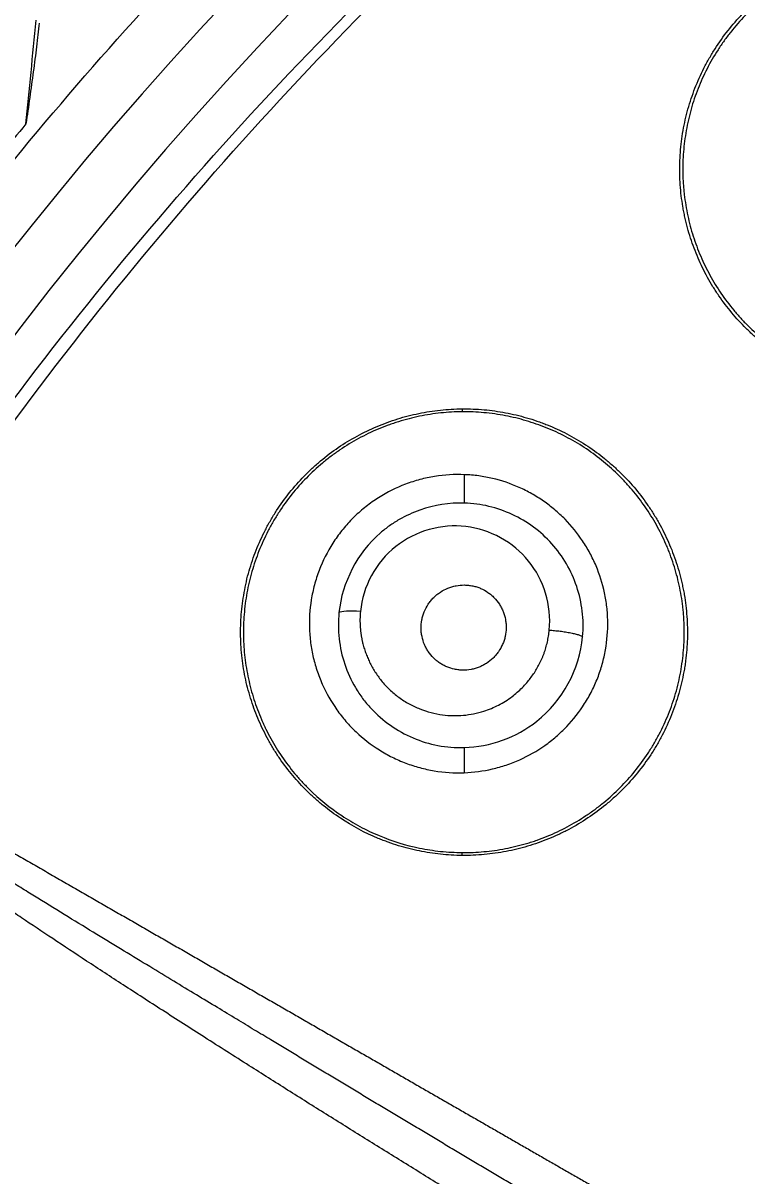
# Model space of a CAD drawing. Extents: x 541 to 1062, y 0 to 382.
# Drawn here: x 863.05 to 870.76, y 292.12 to 304.41 of the extents above; entities that cross this region are included whole.
import ezdxf

# ---------------------------------------------------------------- set-up
doc = ezdxf.new("R2010")
doc.units = 0
doc.header["$LTSCALE"] = 10
doc.header["$MEASUREMENT"] = 0
doc.header["$PDMODE"] = 3
doc.header["$PDSIZE"] = -10
doc.layers.get('0').update_dxf_attribs({"linetype": 'CONTINUOUS'})
doc.layers.get('DEFPOINTS').update_dxf_attribs({"linetype": 'CONTINUOUS'})
doc.layers.add('1', color=7, linetype='CONTINUOUS')
doc.styles.add('Daelim Dimension', font='')
doc.styles.get('Daelim Dimension').set_extended_font_data('NanumGothic')
doc.dimstyles.new('DEFAULT', dxfattribs={"dimscale": 2, "dimtxt": 2, "dimasz": 2, "dimexe": 0, "dimexo": 2, "dimgap": 1, "dimtad": 1, "dimdec": 1, "dimzin": 9, "dimdsep": 46, "dimtxsty": 'Daelim Dimension', "dimcen": 0.5, "dimclrd": 252, "dimclre": 252, "dimclrt": 3, "dimadec": 1, "dimazin": 0, "dimtfac": 1, "dimtdec": 1, "dimtix": 1, "dimtmove": 0, "dimatfit": 3, "dimfxl": 1, "dimtolj": 1, "dimtzin": 1, "dimlwd": 9, "dimlwe": 9, "dimarcsym": 0})

# ---------------------------------------------------------------- blocks, each defined once
blk = doc.blocks.new('*D10')
at = {"color": 5, "linetype": 'ByBlock', "lineweight": 9, "ltscale": 0.5, "transparency": 16777216}
for p, q in [((845.7, 280.073), (845.7, 341.221)), ((849.7, 341.221), (941.7, 341.221)), ((945.7, 280.074), (945.7, 341.221))]:
    blk.add_line(p, q, dxfattribs=at)
at = {"color": 5, "ltscale": 0.5, "transparency": 16777216}
for points in [[(849.7, 341.887), (849.7, 340.554), (845.7, 341.221)], [(941.7, 341.887), (941.7, 340.554), (945.7, 341.221)]]:
    blk.add_solid(points, dxfattribs=at)
at = {"layer": 'DEFPOINTS', "color": 0, "ltscale": 0.5, "transparency": 16777216}
for p in [(945.7, 341.221), (845.7, 276.073), (945.7, 276.074)]:
    blk.add_point(p, dxfattribs=at)
at = {"color": 7, "ltscale": 0.5, "transparency": 16777216, "insert": (895.7, 346.221), "char_height": 6, "attachment_point": 5, "style": 'Daelim Dimension'}
blk.add_mtext('\\A1;%%C100', dxfattribs=at)

msp = doc.modelspace()

# ---------------------------------------------------------------- linework, layer by layer
at = {"layer": '1', "color": 7, "linetype": 'Continuous', "lineweight": 13}
for p, q in [((867.726, 300.297), (867.726, 300.265)), ((867.75, 299.292), (867.75, 299.595)), ((867.747, 296.686), (867.747, 296.419)), ((867.726, 295.537), (867.726, 295.568))]:
    msp.add_line(p, q, dxfattribs=at)
at = {"layer": '1', "color": 7, "linetype": 'Continuous', "lineweight": 18}
for radius, start, end in [(45.353, 90, 267.6206), (41.2, 90, 267.3523), (41.78, 102.5334, 267.3912)]:
    msp.add_arc((895.7, 276.074), radius, start, end, dxfattribs=at)
at = {"layer": '1', "color": 7, "linetype": 'Continuous', "lineweight": 13}
for radius, end in [(26.189, 270), (25.813, 180)]:
    msp.add_arc((895.7, 276.074), radius, 90, end, dxfattribs=at)
msp.add_ellipse((866.707, 298.089), major_axis=(0.299, -0.029), ratio=0.145294, start_param=1.803259, end_param=2.964906, dxfattribs=at)
at = {"layer": '1', "color": 7, "linetype": 'Continuous', "lineweight": 18}
for points, weights in [([(895.7, 326.074), (868.439, 326.074), (845.7, 307.335), (845.7, 276.074)], [1, 0.732970788325, 0.639202598139, 0.718695429443]), ([(895.7, 321.97), (847.662, 321.97), (829.279, 277.589), (863.247, 243.621)], [1, 0.588455621577, 0.588455621577, 1])]:
    msp.add_rational_spline(points, weights, degree=3, dxfattribs=at)
at = {"layer": '1', "color": 7, "linetype": 'Continuous', "lineweight": 13}
for points, knots in [([(853.335, 276.074), (853.335, 278.847), (853.608, 281.62), (854.69, 287.059), (855.499, 289.725), (857.621, 294.849), (858.934, 297.306), (862.015, 301.917), (863.783, 304.07), (867.704, 307.992), (869.858, 309.759), (874.469, 312.84), (876.926, 314.154), (882.05, 316.276), (884.716, 317.085), (890.155, 318.167), (892.927, 318.44), (895.7, 318.44)], [0, 0, 0, 0, 0.125, 0.125, 0.25, 0.25, 0.375, 0.375, 0.5, 0.5, 0.625, 0.625, 0.75, 0.75, 0.875, 0.875, 1, 1, 1, 1]), ([(867.75, 299.292), (867.59, 299.297), (867.348, 299.259), (867.088, 299.14), (866.985, 299.074), (866.918, 299.027), (866.886, 299.001), (866.608, 298.759), (866.447, 298.449), (866.413, 298.126)], [0, 0, 0, 0, 0.25, 0.375, 0.4375, 0.4375, 0.5, 0.5, 1, 1, 1, 1]), ([(869.009, 297.868), (869.026, 298.052), (868.991, 298.325), (868.881, 298.569), (868.792, 298.722), (868.74, 298.794), (868.563, 298.99), (868.346, 299.149), (868.096, 299.237), (867.926, 299.278), (867.838, 299.29), (867.75, 299.292)], [0, 0, 0, 0, 0.25, 0.375, 0.375, 0.5, 0.5, 0.75, 0.875, 0.875, 1, 1, 1, 1]), ([(866.413, 298.126), (866.394, 297.939), (866.427, 297.658), (866.561, 297.363), (866.638, 297.248), (866.693, 297.174), (866.722, 297.139), (866.879, 296.97), (867.11, 296.808), (867.376, 296.726), (867.514, 296.7), (867.56, 296.694), (867.653, 296.687), (867.7, 296.686), (867.747, 296.687)], [0, 0, 0, 0, 0.25, 0.375, 0.4375, 0.4375, 0.5, 0.5, 0.75, 0.875, 0.875, 0.9375, 0.9375, 1, 1, 1, 1]), ([(868.654, 297.938), (868.672, 297.937), (868.69, 297.936), (868.729, 297.932), (868.749, 297.93), (868.789, 297.925), (868.809, 297.922), (868.847, 297.916), (868.866, 297.913), (868.901, 297.906), (868.917, 297.902), (868.946, 297.895), (868.958, 297.891), (868.98, 297.884), (868.988, 297.881), (869.001, 297.874), (869.006, 297.871), (869.009, 297.868)], [0, 0, 0, 0, 0.125, 0.125, 0.25, 0.25, 0.375, 0.375, 0.5, 0.5, 0.625, 0.625, 0.75, 0.75, 0.875, 0.875, 1, 1, 1, 1]), ([(867.747, 296.687), (868.024, 296.696), (868.302, 296.793), (868.796, 297.186), (868.977, 297.519), (869.009, 297.868)], [0, 0, 0, 0, 0.446377, 0.446377, 1, 1, 1, 1]), ([(860.735, 296.837), (860.789, 296.807), (860.894, 296.746), (861.053, 296.654), (861.211, 296.563), (861.369, 296.473), (861.525, 296.382), (861.682, 296.292), (861.837, 296.203), (861.992, 296.114), (862.147, 296.025), (862.301, 295.936), (862.454, 295.848), (862.607, 295.76), (862.759, 295.672), (862.911, 295.585), (863.062, 295.498), (863.212, 295.411), (863.362, 295.325), (863.511, 295.239), (863.66, 295.154), (863.808, 295.069), (863.955, 294.984), (864.102, 294.899), (864.248, 294.815), (864.394, 294.731), (864.538, 294.648), (864.683, 294.565), (864.827, 294.482), (864.97, 294.4), (865.112, 294.317), (865.254, 294.236), (865.395, 294.154), (865.536, 294.073), (865.676, 293.993), (865.816, 293.913), (865.955, 293.833), (866.093, 293.753), (866.23, 293.674), (866.367, 293.595), (866.504, 293.516), (866.64, 293.438), (866.775, 293.361), (866.909, 293.283), (867.043, 293.206), (867.177, 293.129), (867.309, 293.053), (867.441, 292.977), (867.573, 292.901), (867.703, 292.826), (867.834, 292.751), (867.963, 292.677), (868.092, 292.602), (868.22, 292.529), (868.348, 292.455), (868.475, 292.382), (868.601, 292.309), (868.727, 292.237), (868.852, 292.165), (868.977, 292.093), (869.101, 292.022), (869.224, 291.951), (869.346, 291.88), (869.468, 291.81), (869.59, 291.74), (869.71, 291.671), (869.831, 291.602), (869.95, 291.533), (870.069, 291.465), (870.187, 291.397), (870.304, 291.329), (870.421, 291.262), (870.537, 291.195), (870.653, 291.129), (870.768, 291.063), (870.882, 290.997), (870.958, 290.953), (870.996, 290.931)], [0, 0, 0, 0, 0.015717, 0.031369, 0.046957, 0.06248, 0.077939, 0.093334, 0.108664, 0.12393, 0.139132, 0.154269, 0.169341, 0.184349, 0.199293, 0.214173, 0.228988, 0.243738, 0.258424, 0.273046, 0.287603, 0.302096, 0.316525, 0.330889, 0.345188, 0.359424, 0.373594, 0.387701, 0.401743, 0.41572, 0.429634, 0.443482, 0.457267, 0.470987, 0.484642, 0.498233, 0.51176, 0.525222, 0.53862, 0.551953, 0.565222, 0.578427, 0.591567, 0.604643, 0.617654, 0.630601, 0.643483, 0.656302, 0.669055, 0.681744, 0.694369, 0.70693, 0.719425, 0.731857, 0.744224, 0.756527, 0.768765, 0.780939, 0.793048, 0.805093, 0.817074, 0.82899, 0.840842, 0.852629, 0.864352, 0.87601, 0.887604, 0.899134, 0.910599, 0.921999, 0.933336, 0.944607, 0.955815, 0.966958, 0.978036, 0.98905, 1, 1, 1, 1]), ([(870.444, 290.226), (870.397, 290.254), (870.304, 290.311), (870.164, 290.395), (870.024, 290.48), (869.884, 290.565), (869.744, 290.649), (869.604, 290.734), (869.464, 290.819), (869.324, 290.904), (869.185, 290.989), (869.045, 291.073), (868.906, 291.158), (868.766, 291.243), (868.627, 291.328), (868.488, 291.413), (868.349, 291.498), (868.21, 291.583), (868.071, 291.668), (867.84, 291.81), (867.517, 292.009), (867.102, 292.265), (866.689, 292.522), (866.277, 292.779), (865.866, 293.037), (865.434, 293.311), (864.989, 293.594), (864.541, 293.881), (864.122, 294.152), (863.732, 294.406), (863.372, 294.644), (863.091, 294.832), (862.881, 294.973), (862.732, 295.073), (862.583, 295.174), (862.45, 295.263), (862.334, 295.342), (862.235, 295.409), (862.137, 295.477), (862.038, 295.546), (861.94, 295.614), (861.841, 295.684), (861.743, 295.755), (861.645, 295.825), (861.549, 295.896), (861.455, 295.965), (861.363, 296.034), (861.274, 296.102), (861.187, 296.169), (861.102, 296.236), (861.019, 296.302), (860.938, 296.367), (860.86, 296.431), (860.783, 296.495), (860.733, 296.538), (860.708, 296.559)], [0, 0, 0, 0, 0.013887, 0.027775, 0.041663, 0.055551, 0.06944, 0.08333, 0.09722, 0.11111, 0.125001, 0.138892, 0.152783, 0.166676, 0.180568, 0.194461, 0.208354, 0.222248, 0.236142, 0.250037, 0.2917, 0.333359, 0.375014, 0.416665, 0.458312, 0.499955, 0.548661, 0.594545, 0.637608, 0.677848, 0.715265, 0.749859, 0.765493, 0.781127, 0.796762, 0.812397, 0.822825, 0.833252, 0.843679, 0.854105, 0.86453, 0.874956, 0.885689, 0.896236, 0.906596, 0.91677, 0.926758, 0.936559, 0.946176, 0.955607, 0.964854, 0.973916, 0.982794, 0.991488, 1, 1, 1, 1])]:
    msp.add_open_spline(points, degree=3, knots=knots, dxfattribs=at)
at = {"layer": '1', "color": 7, "linetype": 'Continuous', "lineweight": 18}
for points, knots in [([(860.597, 296.92), (861.414, 298.275), (862.31, 299.582), (864.246, 302.082), (865.287, 303.275), (867.499, 305.532), (868.67, 306.595), (871.127, 308.577), (872.413, 309.497), (875.082, 311.179), (876.464, 311.942), (879.308, 313.301), (880.769, 313.898), (883.748, 314.917), (885.267, 315.339), (888.342, 316.004), (889.898, 316.247), (891.462, 316.399)], [0, 0, 0, 0, 0.125, 0.125, 0.25, 0.25, 0.375, 0.375, 0.5, 0.5, 0.625, 0.625, 0.75, 0.75, 0.875, 0.875, 1, 1, 1, 1]), ([(860.735, 296.837), (862.355, 299.555), (864.307, 302.09), (868.674, 306.581), (871.098, 308.561), (876.446, 311.967), (879.268, 313.327), (883.707, 314.866), (885.224, 315.296), (887.546, 315.81), (888.323, 315.961), (889.495, 316.157), (889.887, 316.217), (890.673, 316.32), (891.067, 316.372), (891.462, 316.399)], [0, 0, 0, 0, 0.25, 0.25, 0.5, 0.5, 0.75, 0.75, 0.875, 0.875, 0.9375, 0.9375, 0.96875, 0.96875, 1, 1, 1, 1]), ([(872.41, 300.466), (872.332, 300.466), (872.254, 300.471), (872.101, 300.487), (871.949, 300.51), (871.8, 300.548), (871.69, 300.582), (871.653, 300.594), (871.58, 300.621), (871.545, 300.635), (871.438, 300.679), (871.3, 300.745), (871.105, 300.862), (870.982, 300.952), (870.907, 301.013), (870.893, 301.025), (870.864, 301.05), (870.82, 301.088), (870.779, 301.127), (870.644, 301.261), (870.547, 301.377), (870.439, 301.534), (870.418, 301.566), (870.378, 301.631), (870.359, 301.664), (870.303, 301.765), (870.236, 301.902), (870.156, 302.115), (870.116, 302.263), (870.095, 302.357), (870.091, 302.376), (870.084, 302.414), (870.08, 302.434), (870.071, 302.491), (870.065, 302.529), (870.051, 302.644), (870.041, 302.798), (870.045, 302.952), (870.057, 303.106), (870.066, 303.184), (870.094, 303.339), (870.111, 303.415), (870.153, 303.566), (870.202, 303.714), (870.267, 303.857), (870.32, 303.963), (870.339, 303.998), (870.379, 304.067), (870.399, 304.101), (870.464, 304.201), (870.555, 304.33), (870.659, 304.449), (870.742, 304.534), (870.784, 304.576), (870.829, 304.616), (870.858, 304.643), (870.874, 304.656), (870.95, 304.72), (871.076, 304.816), (871.278, 304.94), (871.42, 305.01), (871.511, 305.049), (871.53, 305.056), (871.567, 305.071), (871.622, 305.092), (871.678, 305.111), (871.791, 305.146), (871.942, 305.186), (872.097, 305.21), (872.214, 305.222), (872.253, 305.225), (872.332, 305.23), (872.371, 305.231), (872.41, 305.231)], [0, 0, 0, 0, 0.03125, 0.03125, 0.0625, 0.09375, 0.09375, 0.109375, 0.109375, 0.125, 0.125, 0.15625, 0.1875, 0.21875, 0.21875, 0.226563, 0.226563, 0.234375, 0.25, 0.25, 0.3125, 0.3125, 0.328125, 0.328125, 0.34375, 0.34375, 0.375, 0.40625, 0.4375, 0.4375, 0.445312, 0.445312, 0.453125, 0.453125, 0.46875, 0.46875, 0.5, 0.53125, 0.53125, 0.5625, 0.5625, 0.59375, 0.59375, 0.625, 0.65625, 0.65625, 0.671875, 0.671875, 0.6875, 0.6875, 0.71875, 0.75, 0.75, 0.765625, 0.773437, 0.773437, 0.78125, 0.78125, 0.8125, 0.84375, 0.875, 0.875, 0.882812, 0.882812, 0.890625, 0.90625, 0.90625, 0.9375, 0.96875, 0.96875, 0.984375, 0.984375, 1, 1, 1, 1]), ([(872.41, 305.198), (872.333, 305.198), (872.179, 305.189), (871.951, 305.154), (871.801, 305.115), (871.709, 305.086), (871.69, 305.08), (871.653, 305.068), (871.635, 305.061), (871.58, 305.041), (871.543, 305.027), (871.436, 304.981), (871.296, 304.914), (871.164, 304.833), (871.068, 304.767), (871.036, 304.744), (870.973, 304.696), (870.943, 304.672), (870.853, 304.596), (870.739, 304.49), (870.636, 304.373), (870.564, 304.282), (870.54, 304.251), (870.495, 304.188), (870.473, 304.156), (870.409, 304.057), (870.37, 303.989), (870.299, 303.851), (870.236, 303.711), (870.186, 303.564), (870.155, 303.453), (870.145, 303.415), (870.128, 303.339), (870.12, 303.302), (870.1, 303.188), (870.08, 303.037), (870.075, 302.884), (870.077, 302.77), (870.079, 302.731), (870.083, 302.674), (870.084, 302.655), (870.088, 302.617), (870.098, 302.522), (870.126, 302.353), (870.184, 302.135), (870.237, 301.993), (870.297, 301.853), (870.33, 301.786), (870.402, 301.654), (870.48, 301.526), (870.571, 301.406), (870.643, 301.32), (870.668, 301.291), (870.706, 301.249), (870.719, 301.235), (870.745, 301.208), (870.758, 301.195), (870.879, 301.075), (870.995, 300.98), (871.182, 300.855), (871.247, 300.816), (871.347, 300.763), (871.381, 300.745), (871.45, 300.713), (871.484, 300.697), (871.589, 300.653), (871.731, 300.602), (871.877, 300.564), (871.989, 300.541), (872.027, 300.535), (872.102, 300.523), (872.141, 300.518), (872.256, 300.506), (872.333, 300.501), (872.41, 300.501)], [0, 0, 0, 0, 0.03125, 0.0625, 0.09375, 0.09375, 0.101562, 0.101562, 0.109375, 0.109375, 0.125, 0.125, 0.15625, 0.1875, 0.1875, 0.203125, 0.203125, 0.21875, 0.21875, 0.25, 0.28125, 0.28125, 0.296875, 0.296875, 0.3125, 0.3125, 0.34375, 0.34375, 0.375, 0.40625, 0.40625, 0.421875, 0.421875, 0.4375, 0.4375, 0.46875, 0.5, 0.5, 0.515625, 0.515625, 0.523437, 0.523437, 0.53125, 0.5625, 0.59375, 0.625, 0.625, 0.65625, 0.65625, 0.6875, 0.71875, 0.71875, 0.734375, 0.734375, 0.742187, 0.742187, 0.75, 0.75, 0.8125, 0.8125, 0.84375, 0.84375, 0.859375, 0.859375, 0.875, 0.875, 0.90625, 0.9375, 0.9375, 0.953125, 0.953125, 0.96875, 0.96875, 1, 1, 1, 1]), ([(863.22, 304.408), (863.216, 304.367), (863.211, 304.326), (863.201, 304.242), (863.196, 304.199), (863.18, 304.069), (863.168, 303.98), (863.15, 303.844), (863.144, 303.798), (863.131, 303.706), (863.125, 303.66), (863.105, 303.52), (863.092, 303.427), (863.078, 303.333)], [0, 0, 0, 0, 0.125, 0.125, 0.25, 0.25, 0.5, 0.5, 0.625, 0.625, 0.75, 0.75, 1, 1, 1, 1]), ([(867.726, 295.537), (867.648, 295.538), (867.571, 295.542), (867.419, 295.558), (867.269, 295.581), (867.121, 295.619), (867.011, 295.652), (866.975, 295.665), (866.921, 295.684), (866.903, 295.691), (866.867, 295.705), (866.849, 295.712), (866.69, 295.778), (866.557, 295.849), (866.367, 295.975), (866.306, 296.02), (866.216, 296.092), (866.187, 296.117), (866.13, 296.168), (866.102, 296.194), (865.967, 296.328), (865.869, 296.444), (865.761, 296.601), (865.73, 296.649), (865.7, 296.699), (865.681, 296.732), (865.671, 296.749), (865.625, 296.833), (865.557, 296.971), (865.476, 297.186), (865.436, 297.334), (865.411, 297.448), (865.404, 297.486), (865.391, 297.563), (865.386, 297.602), (865.372, 297.718), (865.362, 297.872), (865.366, 298.027), (865.379, 298.183), (865.389, 298.26), (865.41, 298.377), (865.418, 298.416), (865.435, 298.493), (865.445, 298.531), (865.477, 298.644), (865.528, 298.792), (865.593, 298.935), (865.638, 299.023), (865.647, 299.041), (865.666, 299.076), (865.676, 299.093), (865.706, 299.145), (865.727, 299.179), (865.791, 299.278), (865.884, 299.406), (865.988, 299.524), (866.071, 299.609), (866.099, 299.636), (866.157, 299.69), (866.187, 299.716), (866.278, 299.793), (866.404, 299.888), (866.538, 299.969), (866.675, 300.044), (866.746, 300.078), (866.891, 300.14), (866.965, 300.166), (867.113, 300.213), (867.263, 300.251), (867.416, 300.275), (867.532, 300.287), (867.571, 300.291), (867.648, 300.295), (867.687, 300.296), (867.726, 300.297)], [0, 0, 0, 0, 0.03125, 0.03125, 0.0625, 0.09375, 0.09375, 0.109375, 0.109375, 0.117188, 0.117188, 0.125, 0.125, 0.1875, 0.1875, 0.21875, 0.21875, 0.234375, 0.234375, 0.25, 0.25, 0.3125, 0.3125, 0.328125, 0.335938, 0.335938, 0.34375, 0.34375, 0.375, 0.40625, 0.4375, 0.4375, 0.453125, 0.453125, 0.46875, 0.46875, 0.5, 0.53125, 0.53125, 0.5625, 0.5625, 0.578125, 0.578125, 0.59375, 0.59375, 0.625, 0.65625, 0.65625, 0.664063, 0.664063, 0.671875, 0.671875, 0.6875, 0.6875, 0.71875, 0.75, 0.75, 0.765625, 0.765625, 0.78125, 0.78125, 0.8125, 0.84375, 0.84375, 0.875, 0.875, 0.90625, 0.90625, 0.9375, 0.96875, 0.96875, 0.984375, 0.984375, 1, 1, 1, 1]), ([(867.726, 300.297), (867.804, 300.297), (867.882, 300.294), (868.036, 300.28), (868.189, 300.259), (868.338, 300.223), (868.449, 300.191), (868.486, 300.179), (868.541, 300.16), (868.56, 300.153), (868.596, 300.14), (868.686, 300.105), (868.843, 300.033), (869.041, 299.918), (869.166, 299.828), (869.241, 299.768), (869.256, 299.756), (869.286, 299.731), (869.33, 299.694), (869.372, 299.655), (869.455, 299.575), (869.56, 299.463), (869.653, 299.342), (869.719, 299.247), (869.741, 299.215), (869.782, 299.149), (869.802, 299.116), (869.859, 299.014), (869.928, 298.876), (870.011, 298.659), (870.052, 298.509), (870.073, 298.413), (870.077, 298.394), (870.085, 298.355), (870.089, 298.336), (870.099, 298.278), (870.104, 298.239), (870.118, 298.122), (870.129, 297.965), (870.125, 297.808), (870.115, 297.69), (870.109, 297.631), (870.101, 297.572), (870.095, 297.533), (870.091, 297.513), (870.074, 297.415), (870.037, 297.26), (869.96, 297.035), (869.894, 296.889), (869.838, 296.783), (869.819, 296.747), (869.778, 296.678), (869.757, 296.644), (869.691, 296.544), (869.597, 296.415), (869.491, 296.297), (869.406, 296.211), (869.377, 296.184), (869.318, 296.129), (869.287, 296.103), (869.195, 296.027), (869.067, 295.933), (868.931, 295.852), (868.826, 295.796), (868.791, 295.778), (868.719, 295.745), (868.682, 295.729), (868.572, 295.684), (868.423, 295.631), (868.271, 295.594), (868.118, 295.565), (868.04, 295.554), (867.883, 295.54), (867.804, 295.536), (867.726, 295.537)], [0, 0, 0, 0, 0.03125, 0.03125, 0.0625, 0.09375, 0.09375, 0.109375, 0.109375, 0.117188, 0.117188, 0.125, 0.15625, 0.1875, 0.21875, 0.21875, 0.226563, 0.226563, 0.234375, 0.25, 0.25, 0.28125, 0.3125, 0.3125, 0.328125, 0.328125, 0.34375, 0.34375, 0.375, 0.40625, 0.4375, 0.4375, 0.445313, 0.445313, 0.453125, 0.453125, 0.46875, 0.46875, 0.5, 0.53125, 0.53125, 0.546875, 0.554688, 0.554688, 0.5625, 0.5625, 0.59375, 0.625, 0.65625, 0.65625, 0.671875, 0.671875, 0.6875, 0.6875, 0.71875, 0.75, 0.75, 0.765625, 0.765625, 0.78125, 0.78125, 0.8125, 0.84375, 0.84375, 0.859375, 0.859375, 0.875, 0.875, 0.90625, 0.9375, 0.9375, 0.96875, 0.96875, 1, 1, 1, 1]), ([(867.726, 300.265), (867.649, 300.265), (867.496, 300.256), (867.271, 300.221), (867.122, 300.183), (867.03, 300.154), (867.011, 300.148), (866.975, 300.136), (866.956, 300.129), (866.901, 300.109), (866.865, 300.095), (866.759, 300.05), (866.62, 299.983), (866.488, 299.903), (866.392, 299.837), (866.344, 299.804), (866.298, 299.768), (866.267, 299.743), (866.252, 299.731), (866.177, 299.668), (866.063, 299.562), (865.908, 299.388), (865.817, 299.262), (865.764, 299.18), (865.753, 299.163), (865.733, 299.13), (865.702, 299.079), (865.674, 299.028), (865.621, 298.924), (865.557, 298.783), (865.507, 298.637), (865.48, 298.543), (865.475, 298.525), (865.465, 298.487), (865.461, 298.468), (865.447, 298.411), (865.439, 298.373), (865.419, 298.259), (865.399, 298.106), (865.394, 297.953), (865.396, 297.838), (865.398, 297.799), (865.403, 297.722), (865.406, 297.684), (865.42, 297.569), (865.445, 297.419), (865.504, 297.199), (865.557, 297.057), (865.595, 296.969), (865.602, 296.952), (865.618, 296.917), (865.643, 296.866), (865.669, 296.815), (865.723, 296.716), (865.802, 296.588), (865.893, 296.469), (865.965, 296.382), (865.99, 296.354), (866.029, 296.312), (866.042, 296.298), (866.068, 296.271), (866.081, 296.257), (866.202, 296.138), (866.318, 296.044), (866.505, 295.92), (866.57, 295.881), (866.67, 295.828), (866.703, 295.81), (866.772, 295.778), (866.806, 295.763), (866.98, 295.69), (867.123, 295.646), (867.308, 295.608), (867.345, 295.602), (867.421, 295.59), (867.458, 295.585), (867.573, 295.573), (867.649, 295.569), (867.726, 295.568)], [0, 0, 0, 0, 0.03125, 0.0625, 0.09375, 0.09375, 0.101562, 0.101562, 0.109375, 0.109375, 0.125, 0.125, 0.15625, 0.1875, 0.1875, 0.203125, 0.210937, 0.210937, 0.21875, 0.21875, 0.25, 0.28125, 0.3125, 0.3125, 0.320312, 0.320312, 0.328125, 0.34375, 0.34375, 0.375, 0.40625, 0.40625, 0.414063, 0.414063, 0.421875, 0.421875, 0.4375, 0.4375, 0.46875, 0.5, 0.5, 0.515625, 0.515625, 0.53125, 0.53125, 0.5625, 0.59375, 0.625, 0.625, 0.632812, 0.632812, 0.640625, 0.65625, 0.65625, 0.6875, 0.71875, 0.71875, 0.734375, 0.734375, 0.742187, 0.742187, 0.75, 0.75, 0.8125, 0.8125, 0.84375, 0.84375, 0.859375, 0.859375, 0.875, 0.875, 0.9375, 0.9375, 0.953125, 0.953125, 0.96875, 0.96875, 1, 1, 1, 1]), ([(867.726, 295.568), (867.803, 295.567), (867.958, 295.574), (868.186, 295.606), (868.337, 295.643), (868.43, 295.67), (868.449, 295.676), (868.486, 295.688), (868.505, 295.694), (868.56, 295.714), (868.597, 295.728), (868.705, 295.772), (868.846, 295.838), (868.98, 295.918), (869.077, 295.983), (869.11, 296.005), (869.173, 296.052), (869.204, 296.077), (869.296, 296.152), (869.412, 296.258), (869.569, 296.432), (869.662, 296.559), (869.717, 296.642), (869.727, 296.659), (869.748, 296.692), (869.779, 296.743), (869.808, 296.795), (869.862, 296.899), (869.927, 297.041), (869.978, 297.189), (870.011, 297.302), (870.021, 297.341), (870.039, 297.417), (870.047, 297.455), (870.068, 297.571), (870.088, 297.725), (870.093, 297.879), (870.091, 297.996), (870.09, 298.035), (870.086, 298.093), (870.084, 298.113), (870.081, 298.151), (870.071, 298.248), (870.042, 298.419), (870.002, 298.566), (869.967, 298.676), (869.948, 298.73), (869.927, 298.784), (869.912, 298.819), (869.905, 298.837), (869.866, 298.925), (869.798, 299.062), (869.678, 299.255), (869.585, 299.376), (869.524, 299.449), (869.511, 299.463), (869.486, 299.492), (869.473, 299.506), (869.434, 299.548), (869.407, 299.575), (869.326, 299.654), (869.212, 299.754), (869.09, 299.843), (868.995, 299.905), (868.962, 299.925), (868.897, 299.963), (868.863, 299.981), (868.762, 300.035), (868.623, 300.098), (868.409, 300.173), (868.261, 300.209), (868.149, 300.23), (868.111, 300.237), (868.034, 300.247), (867.996, 300.252), (867.881, 300.262), (867.803, 300.266), (867.726, 300.265)], [0, 0, 0, 0, 0.03125, 0.0625, 0.09375, 0.09375, 0.101563, 0.101563, 0.109375, 0.109375, 0.125, 0.125, 0.15625, 0.1875, 0.1875, 0.203125, 0.203125, 0.21875, 0.21875, 0.25, 0.28125, 0.3125, 0.3125, 0.320313, 0.320313, 0.328125, 0.34375, 0.34375, 0.375, 0.40625, 0.40625, 0.421875, 0.421875, 0.4375, 0.4375, 0.46875, 0.5, 0.5, 0.515625, 0.515625, 0.523438, 0.523438, 0.53125, 0.5625, 0.59375, 0.59375, 0.609375, 0.617188, 0.617188, 0.625, 0.625, 0.65625, 0.6875, 0.71875, 0.71875, 0.726563, 0.726563, 0.734375, 0.734375, 0.75, 0.75, 0.78125, 0.8125, 0.8125, 0.828125, 0.828125, 0.84375, 0.84375, 0.875, 0.90625, 0.9375, 0.9375, 0.953125, 0.953125, 0.96875, 0.96875, 1, 1, 1, 1]), ([(867.75, 299.595), (867.644, 299.6), (867.538, 299.593), (867.38, 299.568), (867.328, 299.557), (867.25, 299.536), (867.224, 299.528), (867.173, 299.512), (867.147, 299.503), (867.022, 299.455), (866.926, 299.408), (866.812, 299.335), (866.789, 299.32), (866.745, 299.289), (866.723, 299.272), (866.659, 299.222), (866.577, 299.15), (866.504, 299.071), (866.452, 299.009), (866.435, 298.988), (866.402, 298.944), (866.386, 298.922), (866.309, 298.809), (866.258, 298.713), (866.197, 298.563), (866.179, 298.512), (866.155, 298.434), (866.148, 298.408), (866.136, 298.355), (866.13, 298.329), (866.105, 298.197), (866.096, 298.09), (866.098, 297.956), (866.1, 297.929), (866.103, 297.875), (866.106, 297.849), (866.115, 297.769), (866.133, 297.665), (866.161, 297.563), (866.186, 297.487), (866.195, 297.462), (866.214, 297.412), (866.224, 297.388), (866.278, 297.267), (866.33, 297.176), (866.405, 297.069), (866.421, 297.048), (866.453, 297.007), (866.47, 296.986), (866.522, 296.927), (866.558, 296.889), (866.672, 296.781), (866.755, 296.717), (866.866, 296.648), (866.888, 296.634), (866.934, 296.608), (866.958, 296.596), (867.028, 296.561), (867.124, 296.519), (867.223, 296.487), (867.325, 296.46), (867.376, 296.448), (867.534, 296.422), (867.64, 296.415), (867.747, 296.419)], [0, 0, 0, 0, 0.0625, 0.0625, 0.09375, 0.09375, 0.109375, 0.109375, 0.125, 0.125, 0.1875, 0.1875, 0.203125, 0.203125, 0.21875, 0.21875, 0.25, 0.28125, 0.28125, 0.296875, 0.296875, 0.3125, 0.3125, 0.375, 0.375, 0.40625, 0.40625, 0.421875, 0.421875, 0.4375, 0.4375, 0.5, 0.5, 0.515625, 0.515625, 0.53125, 0.53125, 0.5625, 0.59375, 0.59375, 0.609375, 0.609375, 0.625, 0.625, 0.6875, 0.6875, 0.703125, 0.703125, 0.71875, 0.71875, 0.75, 0.75, 0.8125, 0.8125, 0.828125, 0.828125, 0.84375, 0.84375, 0.875, 0.90625, 0.90625, 0.9375, 0.9375, 1, 1, 1, 1]), ([(867.747, 296.419), (867.849, 296.423), (867.949, 296.436), (868.098, 296.471), (868.147, 296.484), (868.22, 296.509), (868.244, 296.518), (868.292, 296.536), (868.316, 296.546), (868.433, 296.599), (868.522, 296.65), (868.627, 296.724), (868.647, 296.739), (868.688, 296.771), (868.708, 296.787), (868.767, 296.838), (868.805, 296.874), (868.911, 296.986), (868.975, 297.067), (869.044, 297.177), (869.058, 297.199), (869.083, 297.244), (869.096, 297.267), (869.13, 297.336), (869.172, 297.43), (869.205, 297.528), (869.225, 297.602), (869.232, 297.627), (869.243, 297.678), (869.248, 297.703), (869.271, 297.83), (869.279, 297.931), (869.276, 298.084), (869.273, 298.135), (869.261, 298.236), (869.253, 298.286), (869.222, 298.435), (869.191, 298.53), (869.143, 298.647), (869.132, 298.67), (869.11, 298.715), (869.076, 298.783), (869.037, 298.847), (868.954, 298.971), (868.892, 299.048), (868.804, 299.138), (868.786, 299.155), (868.749, 299.189), (868.693, 299.239), (868.595, 299.314), (868.51, 299.367), (868.445, 299.404), (868.423, 299.416), (868.378, 299.438), (868.356, 299.449), (868.241, 299.5), (868.147, 299.532), (868.001, 299.566), (867.952, 299.575), (867.852, 299.589), (867.801, 299.593), (867.75, 299.595)], [0, 0, 0, 0, 0.0625, 0.0625, 0.09375, 0.09375, 0.109375, 0.109375, 0.125, 0.125, 0.1875, 0.1875, 0.203125, 0.203125, 0.21875, 0.21875, 0.25, 0.25, 0.3125, 0.3125, 0.328125, 0.328125, 0.34375, 0.34375, 0.375, 0.40625, 0.40625, 0.421875, 0.421875, 0.4375, 0.4375, 0.5, 0.5, 0.53125, 0.53125, 0.5625, 0.5625, 0.625, 0.625, 0.640625, 0.640625, 0.65625, 0.6875, 0.6875, 0.75, 0.75, 0.765625, 0.765625, 0.78125, 0.8125, 0.84375, 0.84375, 0.859375, 0.859375, 0.875, 0.875, 0.9375, 0.9375, 0.96875, 0.96875, 1, 1, 1, 1]), ([(868.654, 297.938), (868.667, 298.071), (868.653, 298.204), (868.576, 298.459), (868.515, 298.574), (868.35, 298.776), (868.251, 298.858), (868.018, 298.987), (867.896, 299.027), (867.634, 299.057), (867.505, 299.047), (867.241, 298.973), (867.123, 298.913), (866.912, 298.745), (866.826, 298.641), (866.694, 298.399), (866.655, 298.272), (866.642, 298.138)], [0, 0, 0, 0, 0.125, 0.125, 0.25, 0.25, 0.375, 0.375, 0.5, 0.5, 0.625, 0.625, 0.75, 0.75, 0.875, 0.875, 1, 1, 1, 1]), ([(867.288, 297.957), (867.288, 297.987), (867.291, 298.017), (867.299, 298.062), (867.303, 298.077), (867.311, 298.106), (867.316, 298.12), (867.334, 298.163), (867.348, 298.189), (867.373, 298.228), (867.382, 298.24), (867.402, 298.264), (867.422, 298.286), (867.445, 298.307), (867.468, 298.326), (867.481, 298.335), (867.519, 298.36), (867.546, 298.374), (867.587, 298.391), (867.602, 298.396), (867.631, 298.405), (867.646, 298.409), (867.69, 298.417), (867.719, 298.42), (867.764, 298.419), (867.779, 298.418), (867.809, 298.415), (867.838, 298.41), (867.867, 298.403), (867.895, 298.394), (867.909, 298.389), (867.95, 298.371), (867.975, 298.357), (868.012, 298.332), (868.023, 298.323), (868.046, 298.304), (868.057, 298.294), (868.088, 298.262), (868.106, 298.239), (868.13, 298.202), (868.137, 298.189), (868.151, 298.163), (868.157, 298.149), (868.174, 298.108), (868.182, 298.08), (868.19, 298.035), (868.192, 298.02), (868.194, 297.99), (868.194, 297.975), (868.194, 297.96)], [0, 0, 0, 0, 0.0625, 0.0625, 0.09375, 0.09375, 0.125, 0.125, 0.1875, 0.1875, 0.21875, 0.21875, 0.25, 0.28125, 0.28125, 0.3125, 0.3125, 0.375, 0.375, 0.40625, 0.40625, 0.4375, 0.4375, 0.5, 0.5, 0.53125, 0.53125, 0.5625, 0.59375, 0.59375, 0.625, 0.625, 0.6875, 0.6875, 0.71875, 0.71875, 0.75, 0.75, 0.8125, 0.8125, 0.84375, 0.84375, 0.875, 0.875, 0.9375, 0.9375, 0.96875, 0.96875, 1, 1, 1, 1]), ([(866.642, 298.138), (866.641, 298.133), (866.64, 298.122), (866.639, 298.106), (866.638, 298.09), (866.638, 298.074), (866.637, 298.058), (866.637, 298.042), (866.637, 298.026), (866.638, 298.011), (866.638, 297.995), (866.639, 297.979), (866.64, 297.963), (866.642, 297.947), (866.643, 297.931), (866.645, 297.915), (866.647, 297.899), (866.65, 297.883), (866.652, 297.868), (866.655, 297.852), (866.658, 297.836), (866.662, 297.82), (866.668, 297.792), (866.679, 297.751), (866.697, 297.698), (866.717, 297.647), (866.748, 297.578), (866.795, 297.494), (866.865, 297.396), (866.95, 297.303), (867.05, 297.22), (867.159, 297.151), (867.274, 297.097), (867.394, 297.058), (867.512, 297.034), (867.628, 297.025), (867.739, 297.029), (867.849, 297.045), (867.949, 297.071), (868.037, 297.103), (868.114, 297.139), (868.188, 297.181), (868.254, 297.227), (868.313, 297.275), (868.366, 297.324), (868.412, 297.374), (868.452, 297.424), (868.487, 297.472), (868.519, 297.523), (868.543, 297.567), (868.561, 297.603), (868.575, 297.632), (868.587, 297.661), (868.598, 297.691), (868.609, 297.721), (868.618, 297.751), (868.626, 297.781), (868.634, 297.812), (868.64, 297.843), (868.646, 297.875), (868.651, 297.906), (868.653, 297.928), (868.654, 297.938)], [0, 0, 0, 0, 0.005018, 0.01003, 0.015036, 0.020039, 0.02504, 0.030039, 0.035039, 0.040041, 0.045045, 0.050053, 0.055067, 0.060087, 0.065116, 0.070154, 0.075202, 0.080263, 0.085336, 0.090424, 0.095527, 0.100648, 0.105786, 0.123271, 0.140752, 0.15828, 0.175905, 0.213076, 0.250114, 0.291671, 0.33311, 0.375091, 0.415328, 0.455189, 0.495255, 0.530478, 0.565283, 0.600099, 0.635354, 0.66197, 0.688328, 0.714626, 0.741063, 0.763185, 0.785378, 0.807767, 0.826235, 0.844633, 0.86303, 0.881492, 0.891379, 0.901228, 0.911052, 0.920859, 0.930661, 0.940468, 0.95029, 0.960139, 0.970024, 0.979956, 0.989945, 1, 1, 1, 1]), ([(868.194, 297.96), (868.194, 297.93), (868.19, 297.901), (868.181, 297.857), (868.177, 297.843), (868.168, 297.814), (868.162, 297.8), (868.144, 297.759), (868.13, 297.733), (868.104, 297.696), (868.095, 297.684), (868.076, 297.661), (868.065, 297.651), (868.033, 297.619), (868.01, 297.601), (867.972, 297.576), (867.959, 297.569), (867.933, 297.555), (867.906, 297.543), (867.878, 297.533), (867.849, 297.525), (867.835, 297.522), (867.791, 297.514), (867.762, 297.511), (867.718, 297.512), (867.704, 297.512), (867.674, 297.516), (867.66, 297.518), (867.617, 297.527), (867.59, 297.535), (867.55, 297.552), (867.536, 297.558), (867.511, 297.572), (867.486, 297.587), (867.463, 297.604), (867.441, 297.622), (867.43, 297.632), (867.399, 297.663), (867.381, 297.685), (867.357, 297.721), (867.349, 297.734), (867.336, 297.759), (867.329, 297.772), (867.312, 297.813), (867.304, 297.841), (867.295, 297.883), (867.292, 297.898), (867.289, 297.927), (867.288, 297.942), (867.288, 297.957)], [0, 0, 0, 0, 0.0625, 0.0625, 0.09375, 0.09375, 0.125, 0.125, 0.1875, 0.1875, 0.21875, 0.21875, 0.25, 0.25, 0.3125, 0.3125, 0.34375, 0.34375, 0.375, 0.40625, 0.40625, 0.4375, 0.4375, 0.5, 0.5, 0.53125, 0.53125, 0.5625, 0.5625, 0.625, 0.625, 0.65625, 0.65625, 0.6875, 0.71875, 0.71875, 0.75, 0.75, 0.8125, 0.8125, 0.84375, 0.84375, 0.875, 0.875, 0.9375, 0.9375, 0.96875, 0.96875, 1, 1, 1, 1]), ([(870.724, 290.569), (870.675, 290.598), (870.579, 290.655), (870.433, 290.741), (870.288, 290.826), (870.143, 290.912), (869.998, 290.998), (869.853, 291.083), (869.709, 291.169), (869.564, 291.255), (869.419, 291.34), (869.275, 291.426), (869.13, 291.512), (868.986, 291.597), (868.841, 291.683), (868.697, 291.769), (868.553, 291.855), (868.409, 291.94), (868.265, 292.026), (868.121, 292.112), (867.977, 292.197), (867.833, 292.283), (867.689, 292.369), (867.546, 292.455), (867.402, 292.541), (867.259, 292.627), (867.115, 292.712), (866.972, 292.798), (866.829, 292.884), (866.686, 292.97), (866.543, 293.056), (866.4, 293.142), (866.257, 293.228), (866.114, 293.314), (865.972, 293.4), (865.829, 293.486), (865.677, 293.578), (865.508, 293.68), (865.318, 293.795), (865.112, 293.92), (864.888, 294.055), (864.648, 294.2), (864.391, 294.356), (864.117, 294.522), (863.827, 294.699), (863.521, 294.886), (863.264, 295.044), (863.057, 295.172), (862.903, 295.268), (862.739, 295.37), (862.564, 295.48), (862.38, 295.597), (862.186, 295.721), (861.934, 295.883), (861.65, 296.07), (861.359, 296.265), (861.131, 296.421), (860.965, 296.536), (860.86, 296.61), (860.81, 296.645), (860.796, 296.656)], [0, 0, 0, 0, 0.01429, 0.028579, 0.042868, 0.057157, 0.071446, 0.085735, 0.100023, 0.114311, 0.128599, 0.142886, 0.157173, 0.17146, 0.185747, 0.200033, 0.214319, 0.228605, 0.24289, 0.257175, 0.27146, 0.285744, 0.300028, 0.314312, 0.328596, 0.342879, 0.357162, 0.371444, 0.385726, 0.400008, 0.414289, 0.42857, 0.442851, 0.457131, 0.471411, 0.48569, 0.499969, 0.517305, 0.536343, 0.557085, 0.57953, 0.603678, 0.62953, 0.657085, 0.686343, 0.717306, 0.749973, 0.764611, 0.780325, 0.797114, 0.814977, 0.83391, 0.853911, 0.874975, 0.91197, 0.942477, 0.966515, 0.984104, 0.995262, 1, 1, 1, 1])]:
    msp.add_open_spline(points, degree=3, knots=knots, dxfattribs=at)
for points in [[(863.078, 303.333), (863.114, 303.696), (863.15, 304.064), (863.187, 304.438)], [(863.078, 303.333), (862.989, 303.226), (862.9, 303.12), (862.813, 303.012)]]:
    msp.add_open_spline(points, degree=3, dxfattribs=at)

# ---------------------------------------------------------------- dimensions: what is measured, and where the dimension line sits
at = {"ltscale": 0.5}
dim = msp.add_linear_dim(base=(945.7, 341.221), p1=(845.7, 276.073), p2=(945.7, 276.074), text='%%C<>', dimstyle='DEFAULT', override={"dimtxt": 3, "dimclrd": 5, "dimclre": 5, "dimclrt": 7, "dimfxl": 1.25, "dimarcsym": 1}, dxfattribs=at)
dim.commit()
dim.dimension.update_dxf_attribs({"geometry": '*D10', "text_midpoint": (895.7, 346.221)})

doc.saveas('drawing.dxf')
